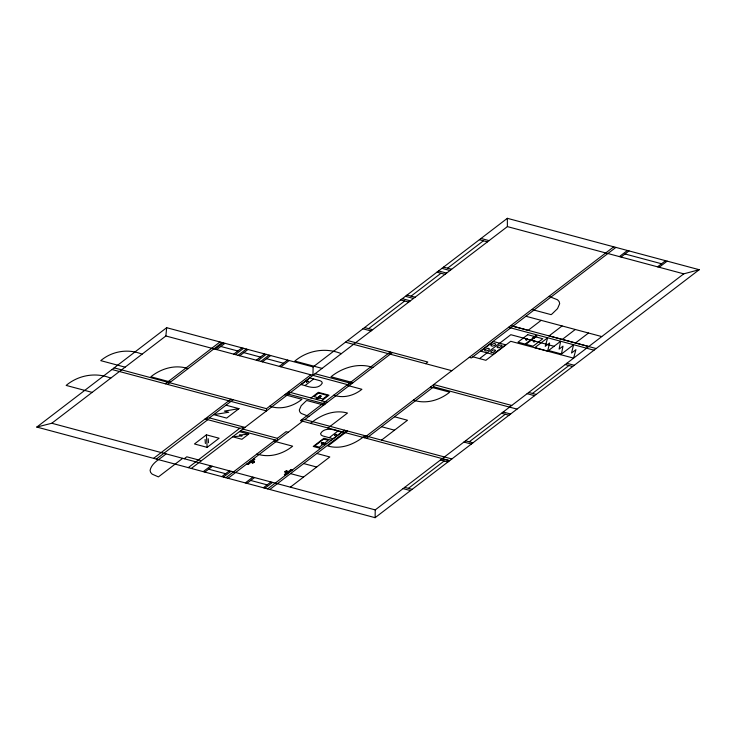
<?xml version="1.0" encoding="UTF-8"?>
<svg xmlns="http://www.w3.org/2000/svg" width="736" height="736" viewBox="0 0 736 736"><rect width="100%" height="100%" fill="white"/><g stroke="black" fill="none" stroke-linecap="round" stroke-linejoin="round"><path stroke-width="1.1" d="M310.785 374.799L266.515 408.673L266.506 410.909L112.01 369.518M288.236 432.262L286.074 431.682L277.38 438.325L277.38 440.56L240.617 430.716M390.255 354.2L390.255 351.964L300.49 420.642L449.696 460.607M366.399 438.297L433.706 386.796L433.716 384.56L511.741 405.462M313.122 366.924L166.667 327.695L36.8 427.064L375.102 517.684L375.24 509.901L683.762 273.847L699.2 269.707L507.343 218.316L313.122 366.924L312.947 375.369M36.8 427.064L51.787 423.255L165.867 335.975L166.667 327.695M561.43 354.053L562.994 346.15L559.102 349.131L560.648 341.256L547.621 351.219L549.617 342.994L545.247 346.334L547.639 337.815L534.658 347.751M165.315 383.796L219.981 341.973M167.477 384.376L222.143 342.553M215.124 349.168L223.339 342.875M216.743 349.6L224.968 343.316M233.726 354.154L241.942 347.861M235.345 354.586L243.57 348.294M238.133 355.332L246.358 349.039M239.752 355.764L247.977 349.48M256.312 360.208L264.537 353.915M257.931 360.64L266.156 354.347M260.811 361.404L269.026 355.12M262.43 361.845L270.655 355.552M153.603 458.353L230.975 399.151M209.401 417.882L244.941 427.404L239.743 428.251L205.077 418.959L209.401 417.882L233.128 399.731M156.326 459.08L207.8 419.695M279.34 366.372L287.564 360.079M166.014 453.854C160.614 458.878 151.8 462.42 150.089 470.35L150.604 472.383L152.168 474.15L158.424 476.9L182.703 458.326M280.959 366.804L289.184 360.511M238.979 408.655L226.651 418.085L213.688 414.616L228.712 412.27L224.351 411.102L238.979 408.655L226.016 405.186M206.402 434.829L194.46 443.964L207.166 447.368L219.107 438.233L206.402 434.829L207.166 447.368M184.248 458.74L186.788 456.798L201.416 460.708M368.598 328.633L404.708 301.006M411.074 296.139L440.984 273.249M447.608 268.189L483.414 240.782M188.26 467.636L239.743 428.251M191.305 468.446L507.389 226.605L683.762 273.847M304.989 385.59C310.371 387.67 319.019 389.16 322.322 383.033L321.614 381.552L320.068 380.724L309.764 377.927L301.107 384.551L304.989 385.59L313.646 378.966M248.685 434.102L241.923 439.282L232.668 436.798L242.172 435.85L239.347 435.096L248.685 434.102L239.43 431.627M203.228 471.647L210.8 465.851M204.856 472.08L212.428 466.284M310.96 397.955L318.32 392.325L329.02 395.195L321.669 400.826M221.83 476.624L229.402 470.828M223.45 477.057L231.021 471.27M225.906 477.719L275.218 439.981M228.059 478.299L302.652 421.222M300.49 420.642L304.814 419.566L392.417 352.544M251.188 462.079L248.078 464.462L246.753 464.103M251.776 461.628L254.914 459.227L253.589 458.878M251.602 462.18L252.19 461.739M310.61 423.356C320.638 414.892 334.365 409.29 347.484 413.062L327.952 428.002M245.309 482.917L252.88 477.121M246.928 483.35L254.5 477.554M263.378 487.756L270.949 481.96M425.638 363.676L427.8 362.029L347.604 340.538M329.213 437.708L337.87 431.084L341.752 432.124L333.104 438.748L322.8 435.951L321.246 435.123L320.546 433.642C323.849 427.515 332.488 429.005 337.87 431.084M264.997 488.189L272.568 482.393M287.022 472.181L287.601 471.739M287.426 472.291L284.298 474.692L285.614 475.042L292.45 469.816L291.134 469.467L288.015 471.85M267.656 488.897L344.411 430.174M269.818 489.477L346.573 430.753M347.512 431.002L327.888 446.016C341.072 449.806 354.872 444.185 364.955 435.675M290.352 487.158L329.811 456.964L316.848 453.496M364.237 437.718L613.741 246.818M615.903 247.397L471.426 357.944L469.264 357.365M479.578 358.607L510.812 334.705L554.061 346.288M619.408 256.606L627.412 250.479M381.542 440.119L407.496 420.256L394.533 416.778M621.028 257.039L629.032 250.912M541.162 320.353L528.144 330.317L512.918 326.195M526.902 339.6C527.436 338.174 524.566 340.372 527.169 339.728C528.779 337.576 523.434 340.096 526.544 339.977M549.047 335.92L562.083 325.947M562.313 339.416L575.294 329.489M657.552 266.828L665.565 260.7M659.171 267.26L667.175 261.133M575.524 342.958L588.515 333.022M560.63 354.66L573.611 344.733L571.504 353.059L575.92 349.683L573.574 358.128L510.71 341.292L485.87 360.3L472.898 356.822M408.416 488.354L444.167 461.003M469.246 441.812L505.282 414.248M532.468 393.447L568.946 365.534M375.102 517.684L699.2 269.707M625.03 253.975L661.563 263.764M481.013 238.464L489.063 240.626M479.394 239.706L487.444 241.868M443.578 267.113L451.628 269.266M548.964 296.378L557.538 299.782L559.148 301.594L559.673 303.674L557.529 308.632L552.11 313.886L551.108 314.649L531.834 309.488M441.95 268.355L450.009 270.508M438.582 270.931L446.632 273.093M436.954 272.173L445.013 274.335M525.9 316.259L601.726 336.564M407.054 295.053L415.104 297.215M405.426 296.295L413.485 298.457M549.102 335.874L588.745 346.5M510.72 325.643L596.169 348.542M402.298 298.687L410.357 300.849M508.548 327.299L594.007 350.189M400.678 299.929L408.728 302.091M548.532 350.529L561.494 353.998M535.366 347.806L547.17 350.962M566.849 363.299L574.282 365.286M565.23 364.541L572.654 366.528M364.568 327.557L372.628 329.719M362.949 328.799L370.999 330.961M345.442 342.194L451.84 370.696M528.742 392.454L536.176 394.441M527.123 393.686L534.557 395.683M341.311 353.676C325.772 347.226 307.63 350.299 294.832 361.082L322.083 368.386M372.95 367.439C358.487 362.554 342.571 367.466 330.988 376.768L353.041 382.674M433.706 386.796L517.003 409.106M430.496 387.026L449.724 392.178C439.714 400.246 425.896 404.414 413.402 400.108M503.185 412.013L510.618 414M501.556 413.246L508.99 415.242M220.855 346.463L237.829 351.008M243.864 352.627L260.424 357.061M266.542 358.699L283.452 363.225M315.109 373.722L351.872 383.566M165.867 335.975L349.71 385.222M346.776 385.232L361.919 389.289C354.172 395.572 343.418 398.627 333.785 395.177M288.402 391.92L327.327 402.344M142.066 354.182C128.276 348.432 112.13 351.026 100.749 360.64L125.102 367.163M465.529 440.818L472.963 442.805M286.24 393.576L325.165 404M463.91 442.06L471.344 444.047M188.066 368.635C175.251 364.237 161.12 368.515 150.852 376.777L170.531 382.048M323.776 405.067L306.746 400.504L305.882 401.175L301.171 405.738L299.304 410.044L299.773 411.847L301.162 413.42L308.89 416.447M284.768 394.698L301.953 399.308C293.075 406.474 280.793 410.081 269.735 406.208M381.552 426.714L394.524 430.183M114.172 367.871L266.515 408.673M304.814 419.566L451.858 458.951M442.078 458.767L449.503 460.754M440.45 460.009L447.884 461.996M110.75 378.148C95.818 371.993 78.43 375.093 66.157 385.416L92.147 392.38M331.292 440.211L323.95 438.242L313.232 446.439L320.574 448.408M242.779 429.06L277.38 438.325M273.737 441.122L292.643 446.182C282.808 454.112 269.238 458.188 256.965 453.946M404.699 487.361L412.132 489.348M403.08 488.603L410.513 490.59M303.692 463.56L316.655 467.029M252.862 459.439L254.196 459.77M290.444 469.991L291.76 470.341M250.461 461.27C257.232 461.27 253.423 464.416 249.872 461.72M289.331 472.199C286 469.586 281.75 472.429 288.751 472.65M290.536 473.625L303.508 477.094M247.452 463.57L248.768 463.928M285.007 474.15L286.35 474.481M51.787 423.255L375.24 509.901M208.638 469.182L225.612 473.726M250.718 480.452L267.159 484.858M205.086 439.447L205.372 443.495M208.205 438.72L208.472 442.778M507.343 218.316L507.389 226.605M284.998 471.997L286.746 470.902L284.998 471.997M254.242 461.693L252.503 463.018L254.242 461.684M484.785 349.683L484.785 350.63L486.137 350.989L488.612 350.18L489.504 348.984L487.977 348.192L484.785 349.683M491.096 344.853L491.096 345.81L492.439 346.168L494.923 345.359L495.806 344.163L494.288 343.372L491.096 344.853M495.549 350.603L493.102 352.48L491.206 352.489L490.664 351.817L493.111 349.95L495.006 349.931L495.549 350.603M501.86 345.782L499.413 347.65L497.508 347.668L496.966 346.996L499.413 345.129L501.308 345.11L501.86 345.782M323.058 442.989C320.96 445.547 320.445 441.628 323.058 442.989M319.369 396.272C319.81 398.599 322.902 394.266 319.369 396.272M319.755 396.308L320.878 396.216L319.755 396.308M533.324 341.384C533.756 343.721 536.866 339.388 533.324 341.384M533.71 341.43L534.833 341.329L533.71 341.43M321.485 443.192L322.607 443.1L321.485 443.192M307.74 381.147L306.36 382.196L308.393 381.322L307.74 381.147M318.559 393.07L313.95 396.584L322.874 398.976L327.483 395.453L318.559 393.07M319.194 396.4L316.167 398.719L317.464 399.068L320.491 396.75L319.194 396.4M323.702 439.098L314.769 445.933L319.378 447.166L328.302 440.33L323.702 439.098M322.837 442.925L321.54 443.918L324.558 444.728L325.855 443.734L322.837 442.925M335.846 434.304L334.466 435.353L336.499 434.479L335.846 434.304M493.488 341.55L480.856 351.21L492.964 354.448L505.586 344.788L493.488 341.55M527.73 334.696L517.997 342.148L525.173 344.062L534.906 336.619L527.73 334.696M535.606 335.69L532.579 338.008L533.876 338.358L536.903 336.039L535.606 335.69M535.642 336.84L525.9 344.282L533.076 346.205L542.809 338.753L535.642 336.84"/></g></svg>
